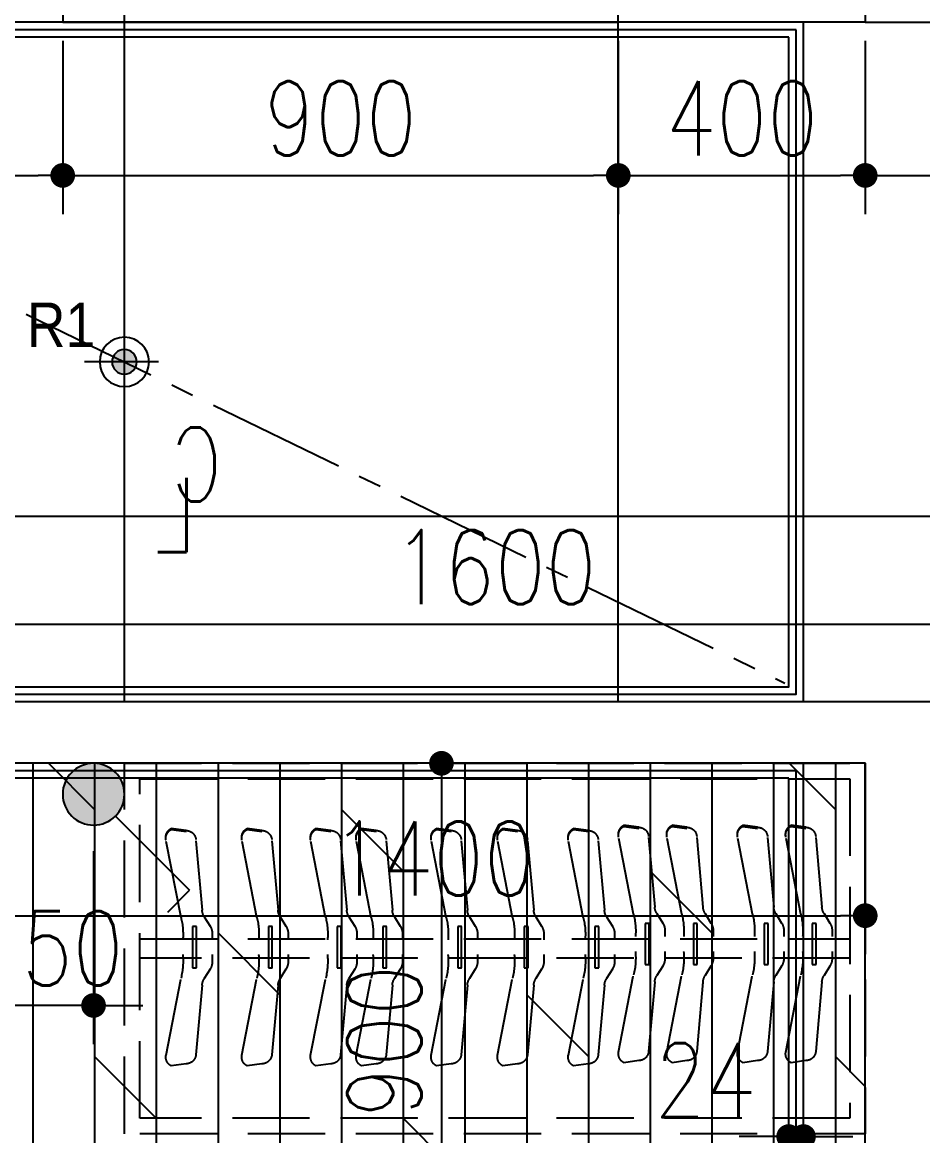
# Model space of a CAD drawing. Header units: inches. Extents: x -2597087 to 134135, y -662679 to 20000.
# Drawn here: x 12752 to 14211, y -37605 to -35802 of the extents above; entities that cross this region are included whole.
import ezdxf

# ---------------------------------------------------------------- set-up
doc = ezdxf.new("R2010")
doc.units = ezdxf.units.IN
doc.header["$LTSCALE"] = 100
doc.header["$MEASUREMENT"] = 0
for name, pattern in [('CENTER', [50.8, 31.75, -6.35, 6.35, -6.35]), ('CENTER2', [1.125, 0.75, -0.125, 0.125, -0.125]), ('DASH', [0.35, 0.25, -0.1]), ('DASHDOT2', [12.7, 6.35, -3.175, 0, -3.175])]:
    doc.linetypes.add(name, pattern=pattern)
doc.layers.get('0').update_dxf_attribs({"linetype": 'CONTINUOUS'})
doc.layers.get('Defpoints').update_dxf_attribs({"linetype": 'CONTINUOUS'})
for name, color, linetype in [('-04给水图层', 142, 'CENTER'), ('EQUIP-动力', 3, 'CONTINUOUS'), ('EQUIP-动力-DIM', 3, 'CONTINUOUS'), ('EQUIP-照明', 3, 'CONTINUOUS'), ('EQUIP-照明-DIM', 3, 'CONTINUOUS'), ('floor', 8, 'CONTINUOUS'), ('RC', 1, 'CONTINUOUS'), ('RC-dim', 3, 'CONTINUOUS'), ('Rc-L-dim', 4, 'CONTINUOUS'), ('WALL', 7, 'CONTINUOUS'), ('wall-dim', 3, 'CONTINUOUS'), ('天花开线', 4, 'CONTINUOUS')]:
    doc.layers.add(name, color=color, linetype=linetype)
doc.layers.add('FUR', color=8, linetype='CONTINUOUS', lineweight=0)
doc.styles.get("Standard").update_dxf_attribs({"font": 'txt.shx', "width": 0.8, "bigfont": 'GBCBIG.shx'})
doc.styles.add('STYLE1', font='stylu.ttf')
doc.dimstyles.new('50', dxfattribs={"dimscale": 50, "dimtxt": 2.4, "dimasz": 0.8, "dimexe": 1.25, "dimexo": 0.6, "dimgap": 0.65, "dimtad": 1, "dimdec": 0, "dimdsep": 46, "dimtxsty": 'Standard', "dimblk1": 'DOT', "dimblk2": 'DOT', "dimsah": 1, "dimcen": 2.5, "dimclrd": 3, "dimclre": 3, "dimclrt": 3, "dimadec": 0, "dimazin": 0, "dimtfac": 1, "dimtdec": 0, "dimtix": 1, "dimtmove": 2, "dimatfit": 0, "dimldrblk": 'DOT', "dimfxl": 5, "dimfxlon": 1, "dimarcsym": 0})

# ---------------------------------------------------------------- blocks, each defined once
blk = doc.blocks.new('ffsss')
at = {"color": 8, "linetype": 'DASH', "ltscale": 5}
for p, q in [((96.2, -103.6), (120.2, -100.2)), ((120.2, -102.1), (96.2, -105.4)), ((174.3, -103.6), (198.4, -100.2)), ((198.4, -102.1), (174.3, -105.4)), ((288.8, -103.6), (312.9, -100.2)), ((312.9, -102.1), (288.8, -105.4)), ((367, -103.6), (391, -100.2)), ((391, -102.1), (367, -105.4)), ((448.5, -108.7), (472.5, -105.4)), ((472.5, -107.3), (448.5, -110.6)), ((563.1, -108.7), (587.1, -105.4)), ((587.1, -107.3), (563.1, -110.6)), ((670.5, -108.7), (694.6, -105.4)), ((694.6, -107.3), (670.5, -110.6)), ((792.1, -108.7), (816.1, -105.4)), ((816.1, -107.3), (792.1, -110.6)), ((865.8, -108.7), (889.9, -105.4)), ((889.9, -107.3), (865.8, -110.6)), ((977.2, -108.7), (1001.3, -105.4)), ((1001.3, -107.3), (977.2, -110.6)), ((1100.2, -108.7), (1124.2, -105.4)), ((1124.2, -107.3), (1100.2, -110.6)), ((80.2, -120.1), (70.1, -232.8)), ((104.4, -244.2), (128.6, -119.4)), ((158.4, -120.1), (148.3, -232.8)), ((182.5, -244.2), (206.8, -119.4)), ((272.9, -120.1), (262.8, -232.8)), ((297.1, -244.2), (321.3, -119.4)), ((351, -120.1), (340.9, -232.8)), ((375.2, -244.2), (399.4, -119.4)), ((432.5, -125.3), (422.5, -238)), ((456.7, -249.4), (481, -124.6)), ((547.2, -125.3), (537.1, -238)), ((571.3, -249.4), (595.6, -124.6)), ((654.6, -125.3), (644.5, -238)), ((678.8, -249.4), (703, -124.6)), ((776.1, -125.3), (766, -238)), ((800.3, -249.4), (824.5, -124.6)), ((849.9, -125.3), (839.8, -238)), ((874, -249.4), (898.3, -124.6)), ((961.3, -125.3), (951.2, -238)), ((985.5, -249.4), (1009.7, -124.6)), ((1084.2, -125.3), (1074.1, -238)), ((1108.4, -249.4), (1132.6, -124.6)), ((66.6, -243.4), (57.3, -258.6)), ((144.8, -243.4), (135.4, -258.6)), ((259.3, -243.4), (249.9, -258.6)), ((337.4, -243.4), (328.1, -258.6)), ((419, -248.6), (409.6, -263.8)), ((533.6, -248.6), (524.2, -263.8)), ((641, -248.6), (631.6, -263.8)), ((762.5, -248.6), (753.2, -263.8)), ((836.3, -248.6), (826.9, -263.8)), ((947.7, -248.6), (938.3, -263.8)), ((1070.6, -248.6), (1061.3, -263.8)), ((79.3, -325.7), (79.3, -259.2)), ((79.3, -259.2), (85.7, -259.2)), ((85.7, -259.2), (85.7, -325.7)), ((157.5, -325.7), (157.5, -259.2)), ((157.5, -259.2), (163.9, -259.2)), ((163.9, -259.2), (163.9, -325.7)), ((272, -325.7), (272, -259.2)), ((272, -259.2), (278.4, -259.2)), ((278.4, -259.2), (278.4, -325.7)), ((350.1, -325.7), (350.1, -259.2)), ((350.1, -259.2), (356.5, -259.2)), ((356.5, -259.2), (356.5, -325.7)), ((431.7, -330.9), (431.7, -264.4)), ((431.7, -264.4), (438.1, -264.4)), ((438.1, -264.4), (438.1, -330.9)), ((546.3, -330.9), (546.3, -264.4)), ((546.3, -264.4), (552.7, -264.4)), ((552.7, -264.4), (552.7, -330.9)), ((653.7, -330.9), (653.7, -264.4)), ((653.7, -264.4), (660.1, -264.4)), ((660.1, -264.4), (660.1, -330.9)), ((775.2, -330.9), (775.2, -264.4)), ((775.2, -264.4), (781.6, -264.4)), ((781.6, -264.4), (781.6, -330.9)), ((849, -264.4), (855.4, -264.4)), ((849, -330.9), (849, -264.4)), ((855.4, -264.4), (855.4, -330.9)), ((960.4, -264.4), (966.8, -264.4)), ((960.4, -330.9), (960.4, -264.4)), ((966.8, -264.4), (966.8, -330.9)), ((1083.3, -330.9), (1083.3, -264.4)), ((1083.3, -264.4), (1089.7, -264.4)), ((1089.7, -264.4), (1089.7, -330.9)), ((53.7, -271.2), (53.7, -280.5)), ((131.8, -271.2), (131.8, -280.5)), ((246.3, -271.2), (246.3, -280.5)), ((324.5, -271.2), (324.5, -280.5)), ((406, -276.4), (406, -285.7)), ((520.6, -276.4), (520.6, -285.7)), ((628, -276.4), (628, -285.7)), ((749.6, -276.4), (749.6, -285.7)), ((823.3, -276.4), (823.3, -285.7)), ((934.7, -276.4), (934.7, -285.7)), ((1057.7, -276.4), (1057.7, -285.7)), ((53.7, -304.5), (53.7, -315.6)), ((131.8, -304.5), (131.8, -315.6)), ((246.3, -304.5), (246.3, -315.6)), ((324.5, -304.5), (324.5, -315.6)), ((406, -309.7), (406, -320.8)), ((520.6, -309.7), (520.6, -320.8)), ((628, -309.7), (628, -320.8)), ((749.6, -309.7), (749.6, -320.8)), ((823.3, -309.7), (823.3, -320.8)), ((934.7, -309.7), (934.7, -320.8)), ((1057.7, -309.7), (1057.7, -320.8)), ((57.3, -328.2), (66.6, -343.4)), ((85.7, -325.7), (79.3, -325.7)), ((135.4, -328.2), (144.8, -343.4)), ((163.9, -325.7), (157.5, -325.7)), ((249.9, -328.2), (259.3, -343.4)), ((278.4, -325.7), (272, -325.7)), ((328.1, -328.2), (337.4, -343.4)), ((356.5, -325.7), (350.1, -325.7)), ((409.6, -333.4), (419, -348.6)), ((438.1, -330.9), (431.7, -330.9)), ((524.2, -333.4), (533.6, -348.6)), ((552.7, -330.9), (546.3, -330.9)), ((631.6, -333.4), (641, -348.6)), ((660.1, -330.9), (653.7, -330.9)), ((753.2, -333.4), (762.5, -348.6)), ((781.6, -330.9), (775.2, -330.9)), ((826.9, -333.4), (836.3, -348.6)), ((855.4, -330.9), (849, -330.9)), ((938.3, -333.4), (947.7, -348.6)), ((966.8, -330.9), (960.4, -330.9)), ((1061.3, -333.4), (1070.6, -348.6)), ((1089.7, -330.9), (1083.3, -330.9)), ((70.1, -354.1), (80.2, -466.7)), ((128.6, -467.5), (104.4, -342.6)), ((148.3, -354.1), (158.4, -466.7)), ((206.8, -467.5), (182.5, -342.6)), ((262.8, -354.1), (272.9, -466.7)), ((321.3, -467.5), (297.1, -342.6)), ((340.9, -354.1), (351, -466.7)), ((399.4, -467.5), (375.2, -342.6)), ((422.5, -359.3), (432.5, -471.9)), ((481, -472.7), (456.7, -347.8)), ((537.1, -359.3), (547.2, -471.9)), ((595.6, -472.7), (571.3, -347.8)), ((644.5, -359.3), (654.6, -471.9)), ((703, -472.7), (678.8, -347.8)), ((766, -359.3), (776.1, -471.9)), ((824.5, -472.7), (800.3, -347.8)), ((839.8, -359.3), (849.9, -471.9)), ((898.3, -472.7), (874, -347.8)), ((951.2, -359.3), (961.3, -471.9)), ((1009.7, -472.7), (985.5, -347.8)), ((1074.1, -359.3), (1084.2, -471.9)), ((1132.6, -472.7), (1108.4, -347.8)), ((96.2, -481.4), (120.2, -484.8)), ((174.3, -481.4), (198.4, -484.8)), ((288.8, -481.4), (312.9, -484.8)), ((367, -481.4), (391, -484.8)), ((448.5, -486.6), (472.5, -490)), ((563.1, -486.6), (587.1, -490)), ((670.5, -486.6), (694.6, -490)), ((792.1, -486.6), (816.1, -490)), ((865.8, -486.6), (889.9, -490)), ((977.2, -486.6), (1001.3, -490)), ((1100.2, -486.6), (1124.2, -490))]:
    blk.add_line(p, q, dxfattribs=at)
at = {"color": 252, "linetype": 'DASH', "ltscale": 5}
for p, q in [((1175, -284.2), (25, -284.2)), ((25, -315.6), (1175, -315.6))]:
    blk.add_line(p, q, dxfattribs=at)
at = {"color": 2, "linetype": 'DASH', "ltscale": 5}
blk.add_lwpolyline([(1200, -599.8), (1200, 0), (0, 0), (0, -599.8)], close=True, dxfattribs=at)
at = {"linetype": 'DASH', "ltscale": 5}
blk.add_lwpolyline([(1175, -574.8), (1175, -25), (25, -25), (25, -574.8)], close=True, dxfattribs=at)
at = {"color": 8, "linetype": 'DASH', "ltscale": 5}
for centre, radius, start, end in [((96.2, -119.6), 16, 90, 175.3763), ((112.9, -114.5), 16, 349.0111, 62.9433), ((112.9, -116.3), 16, 349.0111, 62.9433), ((174.3, -119.6), 16, 90, 175.3763), ((191.1, -114.5), 16, 349.0111, 62.9433), ((191.1, -116.3), 16, 349.0111, 62.9433), ((288.8, -119.6), 16, 90, 175.3763), ((305.6, -114.5), 16, 349.0111, 62.9433), ((305.6, -116.3), 16, 349.0111, 62.9433), ((367, -119.6), 16, 90, 175.3763), ((383.7, -114.5), 16, 349.0111, 62.9433), ((383.7, -116.3), 16, 349.0111, 62.9433), ((465.3, -119.6), 16, 349.0111, 62.9433), ((465.3, -121.5), 16, 349.0111, 62.9433), ((579.9, -119.6), 16, 349.0111, 62.9433), ((579.9, -121.5), 16, 349.0111, 62.9433), ((687.3, -119.6), 16, 349.0111, 62.9433), ((687.3, -121.5), 16, 349.0111, 62.9433), ((808.8, -119.6), 16, 349.0111, 62.9433), ((808.8, -121.5), 16, 349.0111, 62.9433), ((882.6, -119.6), 16, 349.0111, 62.9433), ((882.6, -121.5), 16, 349.0111, 62.9433), ((994, -119.6), 16, 349.0111, 62.9433), ((994, -121.5), 16, 349.0111, 62.9433), ((1116.9, -119.6), 16, 349.0111, 62.9433), ((1116.9, -121.5), 16, 349.0111, 62.9433), ((448.5, -124.7), 16, 90, 175.3763), ((563.1, -124.7), 16, 90, 175.3763), ((670.5, -124.7), 16, 90, 175.3763), ((792.1, -124.7), 16, 90, 175.3763), ((865.8, -124.7), 16, 90, 175.3763), ((977.2, -124.7), 16, 90, 175.3763), ((1100.2, -124.7), 16, 90, 175.3763), ((46.2, -230.8), 24, 328.2863, 355.3763), ((124.4, -230.8), 24, 328.2863, 355.3763), ((238.9, -230.8), 24, 328.2863, 355.3763), ((317, -230.8), 24, 328.2863, 355.3763), ((215.8, -271.6), 114.8, 166.1772, 184.416), ((294, -271.6), 114.8, 166.1772, 184.416), ((408.5, -271.6), 114.8, 166.1772, 184.416), ((486.6, -271.6), 114.8, 166.1772, 184.416), ((398.5, -236), 24, 328.2863, 355.3763), ((568.2, -276.8), 114.8, 166.1772, 184.416), ((513.2, -236), 24, 328.2863, 355.3763), ((682.8, -276.8), 114.8, 166.1772, 184.416), ((620.6, -236), 24, 328.2863, 355.3763), ((790.2, -276.8), 114.8, 166.1772, 184.416), ((742.1, -236), 24, 328.2863, 355.3763), ((911.7, -276.8), 114.8, 166.1772, 184.416), ((815.9, -236), 24, 328.2863, 355.3763), ((985.5, -276.8), 114.8, 166.1772, 184.416), ((927.3, -236), 24, 328.2863, 355.3763), ((1096.9, -276.8), 114.8, 166.1772, 184.416), ((1050.2, -236), 24, 328.2863, 355.3763), ((1219.8, -276.8), 114.8, 166.1772, 184.416), ((77.7, -271.2), 24, 148.2863, 180), ((155.8, -271.2), 24, 148.2863, 180), ((270.3, -271.2), 24, 148.2863, 180), ((348.5, -271.2), 24, 148.2863, 180), ((430, -276.4), 24, 148.2863, 180), ((544.6, -276.4), 24, 148.2863, 180), ((652, -276.4), 24, 148.2863, 180), ((773.6, -276.4), 24, 148.2863, 180), ((847.3, -276.4), 24, 148.2863, 180), ((958.7, -276.4), 24, 148.2863, 180), ((1081.7, -276.4), 24, 148.2863, 180), ((215.8, -315.2), 114.8, 174.6535, 193.8228), ((294, -315.2), 114.8, 174.6535, 193.8228), ((408.5, -315.2), 114.8, 174.6535, 193.8228), ((486.6, -315.2), 114.8, 174.6535, 193.8228), ((77.7, -315.6), 24, 180, 211.7137), ((155.8, -315.6), 24, 180, 211.7137), ((270.3, -315.6), 24, 180, 211.7137), ((348.5, -315.6), 24, 180, 211.7137), ((430, -320.8), 24, 180, 211.7137), ((568.2, -320.4), 114.8, 174.6535, 193.8228), ((544.6, -320.8), 24, 180, 211.7137), ((682.8, -320.4), 114.8, 174.6535, 193.8228), ((652, -320.8), 24, 180, 211.7137), ((790.2, -320.4), 114.8, 174.6535, 193.8228), ((773.6, -320.8), 24, 180, 211.7137), ((911.7, -320.4), 114.8, 174.6535, 193.8228), ((847.3, -320.8), 24, 180, 211.7137), ((985.5, -320.4), 114.8, 174.6535, 193.8228), ((958.7, -320.8), 24, 180, 211.7137), ((1096.9, -320.4), 114.8, 174.6535, 193.8228), ((1081.7, -320.8), 24, 180, 211.7137), ((1219.8, -320.4), 114.8, 174.6535, 193.8228), ((46.2, -356), 24, 4.6237, 31.7137), ((124.4, -356), 24, 4.6237, 31.7137), ((238.9, -356), 24, 4.6237, 31.7137), ((317, -356), 24, 4.6237, 31.7137), ((398.5, -361.2), 24, 4.6237, 31.7137), ((513.2, -361.2), 24, 4.6237, 31.7137), ((620.6, -361.2), 24, 4.6237, 31.7137), ((742.1, -361.2), 24, 4.6237, 31.7137), ((815.9, -361.2), 24, 4.6237, 31.7137), ((927.3, -361.2), 24, 4.6237, 31.7137), ((1050.2, -361.2), 24, 4.6237, 31.7137), ((96.2, -465.4), 16, 184.6237, 270), ((112.9, -470.5), 16, 297.0567, 10.9889), ((174.3, -465.4), 16, 184.6237, 270), ((191.1, -470.5), 16, 297.0567, 10.9889), ((288.8, -465.4), 16, 184.6237, 270), ((305.6, -470.5), 16, 297.0567, 10.9889), ((367, -465.4), 16, 184.6237, 270), ((383.7, -470.5), 16, 297.0567, 10.9889), ((448.5, -470.6), 16, 184.6237, 270), ((465.3, -475.7), 16, 297.0567, 10.9889), ((563.1, -470.6), 16, 184.6237, 270), ((579.9, -475.7), 16, 297.0567, 10.9889), ((670.5, -470.6), 16, 184.6237, 270), ((687.3, -475.7), 16, 297.0567, 10.9889), ((792.1, -470.6), 16, 184.6237, 270), ((808.8, -475.7), 16, 297.0567, 10.9889), ((865.8, -470.6), 16, 184.6237, 270), ((882.6, -475.7), 16, 297.0567, 10.9889), ((977.2, -470.6), 16, 184.6237, 270), ((994, -475.7), 16, 297.0567, 10.9889), ((1100.2, -470.6), 16, 184.6237, 270), ((1116.9, -475.7), 16, 297.0567, 10.9889)]:
    blk.add_arc(centre, radius, start, end, dxfattribs=at)
blk = doc.blocks.new('$2134')
h = blk.add_hatch(color=250)
h.dxf.hatch_style = 1
edge = h.paths.add_edge_path()
edge.add_arc((12324.7, 10810.7), 20, 0, 360)
at = {"color": 1}
for p, q in [((12324.7, 10755.7), (12324.7, 10865.7)), ((12269.7, 10810.7), (12389.6, 10810.7))]:
    blk.add_line(p, q, dxfattribs=at)
for radius in [40, 20]:
    blk.add_circle((12324.7, 10810.7), radius, dxfattribs=at)
blk = doc.blocks.new('CENTERLINE')
at = {"layer": '天花开线', "width": 0.75}
for s, p in [('C', (-14.5, 42.2)), ('L', (20.1, -26.1))]:
    blk.add_text(s, height=100, dxfattribs=at).set_placement(p)
blk = doc.blocks.new('1联单控开关')
h = blk.add_hatch(color=256)
h.dxf.hatch_style = 1
h.paths.add_polyline_path([(50, -50, 1), (-50, -50, 1)])
for p in [(35.4, -85.4), (190.9, -170.2)]:
    blk.add_line(p, (155.6, -205.6))
blk.add_circle((0, -50), 50)
blk = doc.blocks.new('*U1139')
at = {"layer": 'EQUIP-照明'}
blk.add_blockref('1联单控开关', (0, 0), dxfattribs=at)
blk = doc.blocks.new('_Dot')
at = {"color": 0, "linetype": 'ByBlock', "lineweight": -2}
blk.add_line((-0.5, 0), (-1, 0), dxfattribs=at)
at = {"color": 0, "linetype": 'ByBlock', "const_width": 0.5}
blk.add_lwpolyline([(-0.25, 0, 1), (0.25, 0, 1)], format="xyb", close=True, dxfattribs=at)
blk = doc.blocks.new('*D1197')
at = {"layer": 'Defpoints', "color": 0, "transparency": 16777216}
for p in [(12717.9, -37002.1), (12867.9, -37052.1), (12717.9, -37394.2)]:
    blk.add_point(p, dxfattribs=at)
at = {"layer": 'EQUIP-照明-DIM', "color": 3, "lineweight": -2, "transparency": 16777216}
for p, q in [((12717.9, -37144.2), (12717.9, -37456.7)), ((12867.9, -37144.2), (12867.9, -37456.7)), ((12677.9, -37394.2), (12637.9, -37394.2)), ((12867.9, -37394.2), (12717.9, -37394.2)), ((12907.9, -37394.2), (12947.9, -37394.2))]:
    blk.add_line(p, q, dxfattribs=at)
at = {"layer": 'EQUIP-照明-DIM', "color": 3, "lineweight": -2, "transparency": 16777216, "xscale": 40, "yscale": 40, "zscale": 40}
blk.add_blockref('_Dot', (12717.9, -37394.2), dxfattribs=at)
at = {"layer": 'EQUIP-照明-DIM', "color": 3, "lineweight": -2, "transparency": 16777216, "xscale": 40, "yscale": 40, "zscale": 40, "rotation": 180}
blk.add_blockref('_Dot', (12867.9, -37394.2), dxfattribs=at)
at = {"layer": 'EQUIP-照明-DIM', "color": 3, "transparency": 16777216, "insert": (12792.9, -37301.7), "char_height": 120, "attachment_point": 5}
blk.add_mtext('150', dxfattribs=at)
blk = doc.blocks.new('42aaaa')
at = {"color": 8, "linetype": 'DASH', "ltscale": 5}
for p, q in [((1582369.1, -157192.9), (1582393.2, -157189.5)), ((1582393.2, -157191.4), (1582369.1, -157194.7)), ((1582447.3, -157192.9), (1582471.3, -157189.5)), ((1582471.3, -157191.4), (1582447.3, -157194.7)), ((1582561.8, -157192.9), (1582585.8, -157189.5)), ((1582585.8, -157191.4), (1582561.8, -157194.7)), ((1582639.9, -157192.9), (1582664, -157189.5)), ((1582664, -157191.4), (1582639.9, -157194.7)), ((1582721.5, -157198.1), (1582745.5, -157194.7)), ((1582745.5, -157196.6), (1582721.5, -157199.9)), ((1582836.1, -157198.1), (1582860.1, -157194.7)), ((1582860.1, -157196.6), (1582836.1, -157199.9)), ((1582943.5, -157198.1), (1582967.5, -157194.7)), ((1582967.5, -157196.6), (1582943.5, -157199.9)), ((1583065, -157198.1), (1583089.1, -157194.7)), ((1583089.1, -157196.6), (1583065, -157199.9)), ((1583138.8, -157198.1), (1583162.8, -157194.7)), ((1583162.8, -157196.6), (1583138.8, -157199.9)), ((1583250.2, -157198.1), (1583274.2, -157194.7)), ((1583274.2, -157196.6), (1583250.2, -157199.9)), ((1583373.1, -157198.1), (1583397.2, -157194.7)), ((1583397.2, -157196.6), (1583373.1, -157199.9)), ((1582353.2, -157209.4), (1582343.1, -157322.1)), ((1582377.4, -157333.5), (1582401.6, -157208.7)), ((1582431.3, -157209.4), (1582421.2, -157322.1)), ((1582455.5, -157333.5), (1582479.7, -157208.7)), ((1582545.8, -157209.4), (1582535.8, -157322.1)), ((1582570, -157333.5), (1582594.3, -157208.7)), ((1582624, -157209.4), (1582613.9, -157322.1)), ((1582648.2, -157333.5), (1582672.4, -157208.7)), ((1582705.5, -157214.6), (1582695.4, -157327.3)), ((1582729.7, -157338.7), (1582753.9, -157213.9)), ((1582820.1, -157214.6), (1582810, -157327.3)), ((1582844.3, -157338.7), (1582868.5, -157213.9)), ((1582927.6, -157214.6), (1582917.5, -157327.3)), ((1582951.7, -157338.7), (1582976, -157213.9)), ((1583049.1, -157214.6), (1583039, -157327.3)), ((1583073.3, -157338.7), (1583097.5, -157213.9)), ((1583122.8, -157214.6), (1583112.8, -157327.3)), ((1583147, -157338.7), (1583171.3, -157213.9)), ((1583234.2, -157214.6), (1583224.2, -157327.3)), ((1583258.4, -157338.7), (1583282.7, -157213.9)), ((1583357.2, -157214.6), (1583347.1, -157327.3)), ((1583381.3, -157338.7), (1583405.6, -157213.9)), ((1582339.6, -157332.7), (1582330.2, -157347.9)), ((1582352.3, -157415.1), (1582352.3, -157348.5)), ((1582352.3, -157348.5), (1582358.7, -157348.5)), ((1582358.7, -157348.5), (1582358.7, -157415.1)), ((1582417.7, -157332.7), (1582408.4, -157347.9)), ((1582430.4, -157415.1), (1582430.4, -157348.5)), ((1582430.4, -157348.5), (1582436.8, -157348.5)), ((1582436.8, -157348.5), (1582436.8, -157415.1)), ((1582532.3, -157332.7), (1582522.9, -157347.9)), ((1582545, -157415.1), (1582545, -157348.5)), ((1582545, -157348.5), (1582551.4, -157348.5)), ((1582551.4, -157348.5), (1582551.4, -157415.1)), ((1582610.4, -157332.7), (1582601, -157347.9)), ((1582623.1, -157415.1), (1582623.1, -157348.5)), ((1582623.1, -157348.5), (1582629.5, -157348.5)), ((1582629.5, -157348.5), (1582629.5, -157415.1)), ((1582691.9, -157337.9), (1582682.6, -157353.1)), ((1582806.5, -157337.9), (1582797.2, -157353.1)), ((1582914, -157337.9), (1582904.6, -157353.1)), ((1583035.5, -157337.9), (1583026.1, -157353.1)), ((1583109.3, -157337.9), (1583099.9, -157353.1)), ((1583220.7, -157337.9), (1583211.3, -157353.1)), ((1583343.6, -157337.9), (1583334.2, -157353.1)), ((1582326.6, -157360.5), (1582326.6, -157369.8)), ((1582404.8, -157360.5), (1582404.8, -157369.8)), ((1582519.3, -157360.5), (1582519.3, -157369.8)), ((1582597.4, -157360.5), (1582597.4, -157369.8)), ((1582679, -157365.7), (1582679, -157375)), ((1582704.6, -157420.3), (1582704.6, -157353.7)), ((1582704.6, -157353.7), (1582711, -157353.7)), ((1582711, -157353.7), (1582711, -157420.3)), ((1582793.6, -157365.7), (1582793.6, -157375)), ((1582819.2, -157420.3), (1582819.2, -157353.7)), ((1582819.2, -157353.7), (1582825.6, -157353.7)), ((1582825.6, -157353.7), (1582825.6, -157420.3)), ((1582901, -157365.7), (1582901, -157375)), ((1582926.7, -157420.3), (1582926.7, -157353.7)), ((1582926.7, -157353.7), (1582933.1, -157353.7)), ((1582933.1, -157353.7), (1582933.1, -157420.3)), ((1583022.5, -157365.7), (1583022.5, -157375)), ((1583048.2, -157420.3), (1583048.2, -157353.7)), ((1583048.2, -157353.7), (1583054.6, -157353.7)), ((1583054.6, -157353.7), (1583054.6, -157420.3)), ((1583096.3, -157365.7), (1583096.3, -157375)), ((1583122, -157353.7), (1583128.3, -157353.7)), ((1583122, -157420.3), (1583122, -157353.7)), ((1583128.3, -157353.7), (1583128.3, -157420.3)), ((1583207.7, -157365.7), (1583207.7, -157375)), ((1583233.4, -157353.7), (1583239.8, -157353.7)), ((1583233.4, -157420.3), (1583233.4, -157353.7)), ((1583239.8, -157353.7), (1583239.8, -157420.3)), ((1583330.6, -157365.7), (1583330.6, -157375)), ((1583356.3, -157420.3), (1583356.3, -157353.7)), ((1583356.3, -157353.7), (1583362.7, -157353.7)), ((1583362.7, -157353.7), (1583362.7, -157420.3)), ((1583448, -157373.5), (1582298, -157373.5)), ((1582326.6, -157393.8), (1582326.6, -157404.9)), ((1582404.8, -157393.8), (1582404.8, -157404.9)), ((1582519.3, -157393.8), (1582519.3, -157404.9)), ((1582597.4, -157393.8), (1582597.4, -157404.9)), ((1582679, -157399), (1582679, -157410.1)), ((1582793.6, -157399), (1582793.6, -157410.1)), ((1582901, -157399), (1582901, -157410.1)), ((1583022.5, -157399), (1583022.5, -157410.1)), ((1583096.3, -157399), (1583096.3, -157410.1)), ((1583207.7, -157399), (1583207.7, -157410.1)), ((1583330.6, -157399), (1583330.6, -157410.1)), ((1582298, -157404.9), (1583448, -157404.9)), ((1582330.2, -157417.5), (1582339.6, -157432.7)), ((1582358.7, -157415.1), (1582352.3, -157415.1)), ((1582408.4, -157417.5), (1582417.7, -157432.7)), ((1582436.8, -157415.1), (1582430.4, -157415.1)), ((1582522.9, -157417.5), (1582532.3, -157432.7)), ((1582551.4, -157415.1), (1582545, -157415.1)), ((1582601, -157417.5), (1582610.4, -157432.7)), ((1582629.5, -157415.1), (1582623.1, -157415.1)), ((1582682.6, -157422.7), (1582691.9, -157437.9)), ((1582711, -157420.3), (1582704.6, -157420.3)), ((1582797.2, -157422.7), (1582806.5, -157437.9)), ((1582825.6, -157420.3), (1582819.2, -157420.3)), ((1582904.6, -157422.7), (1582914, -157437.9)), ((1582933.1, -157420.3), (1582926.7, -157420.3)), ((1583026.1, -157422.7), (1583035.5, -157437.9)), ((1583054.6, -157420.3), (1583048.2, -157420.3)), ((1583099.9, -157422.7), (1583109.3, -157437.9)), ((1583128.3, -157420.3), (1583122, -157420.3)), ((1583211.3, -157422.7), (1583220.7, -157437.9)), ((1583239.8, -157420.3), (1583233.4, -157420.3)), ((1583334.2, -157422.7), (1583343.6, -157437.9)), ((1583362.7, -157420.3), (1583356.3, -157420.3)), ((1582401.6, -157556.8), (1582377.4, -157431.9)), ((1582479.7, -157556.8), (1582455.5, -157431.9)), ((1582594.3, -157556.8), (1582570, -157431.9)), ((1582672.4, -157556.8), (1582648.2, -157431.9)), ((1582753.9, -157562), (1582729.7, -157437.1)), ((1582868.5, -157562), (1582844.3, -157437.1)), ((1582976, -157562), (1582951.7, -157437.1)), ((1583097.5, -157562), (1583073.3, -157437.1)), ((1583171.3, -157562), (1583147, -157437.1)), ((1583282.7, -157562), (1583258.4, -157437.1)), ((1583405.6, -157562), (1583381.3, -157437.1)), ((1582343.1, -157443.4), (1582353.2, -157556)), ((1582421.2, -157443.4), (1582431.3, -157556)), ((1582535.8, -157443.4), (1582545.8, -157556)), ((1582613.9, -157443.4), (1582624, -157556)), ((1582695.4, -157448.6), (1582705.5, -157561.2)), ((1582810, -157448.6), (1582820.1, -157561.2)), ((1582917.5, -157448.6), (1582927.6, -157561.2)), ((1583039, -157448.6), (1583049.1, -157561.2)), ((1583112.8, -157448.6), (1583122.8, -157561.2)), ((1583224.2, -157448.6), (1583234.2, -157561.2)), ((1583347.1, -157448.6), (1583357.2, -157561.2)), ((1582369.1, -157570.7), (1582393.2, -157574.1)), ((1582447.3, -157570.7), (1582471.3, -157574.1)), ((1582561.8, -157570.7), (1582585.8, -157574.1)), ((1582639.9, -157570.7), (1582664, -157574.1)), ((1582721.5, -157575.9), (1582745.5, -157579.3)), ((1582836.1, -157575.9), (1582860.1, -157579.3)), ((1582943.5, -157575.9), (1582967.5, -157579.3)), ((1583065, -157575.9), (1583089.1, -157579.3)), ((1583138.8, -157575.9), (1583162.8, -157579.3)), ((1583250.2, -157575.9), (1583274.2, -157579.3)), ((1583373.1, -157575.9), (1583397.2, -157579.3))]:
    blk.add_line(p, q, dxfattribs=at)
for points in [[(1583473, -157689.1), (1583473, -157089.3), (1582273, -157089.3), (1582273, -157689.1)], [(1583448, -157664.1), (1583448, -157114.3), (1582298, -157114.3), (1582298, -157664.1)]]:
    blk.add_lwpolyline(points, close=True, dxfattribs=at)
for centre, radius, start, end in [((1582369.1, -157208.9), 16, 90, 175.3763), ((1582385.9, -157203.8), 16, 349.0111, 62.9433), ((1582385.9, -157205.6), 16, 349.0111, 62.9433), ((1582447.3, -157208.9), 16, 90, 175.3763), ((1582464, -157203.8), 16, 349.0111, 62.9433), ((1582464, -157205.6), 16, 349.0111, 62.9433), ((1582561.8, -157208.9), 16, 90, 175.3763), ((1582578.6, -157203.8), 16, 349.0111, 62.9433), ((1582578.6, -157205.6), 16, 349.0111, 62.9433), ((1582639.9, -157208.9), 16, 90, 175.3763), ((1582656.7, -157203.8), 16, 349.0111, 62.9433), ((1582656.7, -157205.6), 16, 349.0111, 62.9433), ((1582721.5, -157214.1), 16, 90, 175.3763), ((1582738.2, -157209), 16, 349.0111, 62.9433), ((1582738.2, -157210.8), 16, 349.0111, 62.9433), ((1582836.1, -157214.1), 16, 90, 175.3763), ((1582852.8, -157209), 16, 349.0111, 62.9433), ((1582852.8, -157210.8), 16, 349.0111, 62.9433), ((1582943.5, -157214.1), 16, 90, 175.3763), ((1582960.3, -157209), 16, 349.0111, 62.9433), ((1582960.3, -157210.8), 16, 349.0111, 62.9433), ((1583065, -157214.1), 16, 90, 175.3763), ((1583081.8, -157209), 16, 349.0111, 62.9433), ((1583081.8, -157210.8), 16, 349.0111, 62.9433), ((1583138.8, -157214.1), 16, 90, 175.3763), ((1583155.5, -157209), 16, 349.0111, 62.9433), ((1583155.5, -157210.8), 16, 349.0111, 62.9433), ((1583250.2, -157214.1), 16, 90, 175.3763), ((1583267, -157209), 16, 349.0111, 62.9433), ((1583267, -157210.8), 16, 349.0111, 62.9433), ((1583373.1, -157214.1), 16, 90, 175.3763), ((1583389.9, -157209), 16, 349.0111, 62.9433), ((1583389.9, -157210.8), 16, 349.0111, 62.9433), ((1582319.2, -157320.1), 24, 328.2863, 355.3763), ((1582397.3, -157320.1), 24, 328.2863, 355.3763), ((1582511.8, -157320.1), 24, 328.2863, 355.3763), ((1582590, -157320.1), 24, 328.2863, 355.3763), ((1582671.5, -157325.3), 24, 328.2863, 355.3763), ((1582786.1, -157325.3), 24, 328.2863, 355.3763), ((1582893.6, -157325.3), 24, 328.2863, 355.3763), ((1583015.1, -157325.3), 24, 328.2863, 355.3763), ((1583088.8, -157325.3), 24, 328.2863, 355.3763), ((1583200.2, -157325.3), 24, 328.2863, 355.3763), ((1583323.2, -157325.3), 24, 328.2863, 355.3763), ((1582350.6, -157360.5), 24, 148.2863, 180), ((1582488.8, -157361), 114.8, 166.1772, 184.416), ((1582428.8, -157360.5), 24, 148.2863, 180), ((1582566.9, -157361), 114.8, 166.1772, 184.416), ((1582543.3, -157360.5), 24, 148.2863, 180), ((1582681.5, -157361), 114.8, 166.1772, 184.416), ((1582621.4, -157360.5), 24, 148.2863, 180), ((1582759.6, -157361), 114.8, 166.1772, 184.416), ((1582841.1, -157366.2), 114.8, 166.1772, 184.416), ((1582955.7, -157366.2), 114.8, 166.1772, 184.416), ((1583063.2, -157366.2), 114.8, 166.1772, 184.416), ((1583184.7, -157366.2), 114.8, 166.1772, 184.416), ((1583258.4, -157366.2), 114.8, 166.1772, 184.416), ((1583369.9, -157366.2), 114.8, 166.1772, 184.416), ((1583492.8, -157366.2), 114.8, 166.1772, 184.416), ((1582703, -157365.7), 24, 148.2863, 180), ((1582817.6, -157365.7), 24, 148.2863, 180), ((1582925, -157365.7), 24, 148.2863, 180), ((1583046.5, -157365.7), 24, 148.2863, 180), ((1583120.3, -157365.7), 24, 148.2863, 180), ((1583231.7, -157365.7), 24, 148.2863, 180), ((1583354.6, -157365.7), 24, 148.2863, 180), ((1582488.8, -157404.5), 114.8, 174.6535, 193.8228), ((1582566.9, -157404.5), 114.8, 174.6535, 193.8228), ((1582681.5, -157404.5), 114.8, 174.6535, 193.8228), ((1582759.6, -157404.5), 114.8, 174.6535, 193.8228), ((1582841.1, -157409.7), 114.8, 174.6535, 193.8228), ((1582955.7, -157409.7), 114.8, 174.6535, 193.8228), ((1583063.2, -157409.7), 114.8, 174.6535, 193.8228), ((1583184.7, -157409.7), 114.8, 174.6535, 193.8228), ((1583258.4, -157409.7), 114.8, 174.6535, 193.8228), ((1583369.9, -157409.7), 114.8, 174.6535, 193.8228), ((1583492.8, -157409.7), 114.8, 174.6535, 193.8228), ((1582350.6, -157404.9), 24, 180, 211.7137), ((1582428.8, -157404.9), 24, 180, 211.7137), ((1582543.3, -157404.9), 24, 180, 211.7137), ((1582621.4, -157404.9), 24, 180, 211.7137), ((1582703, -157410.1), 24, 180, 211.7137), ((1582817.6, -157410.1), 24, 180, 211.7137), ((1582925, -157410.1), 24, 180, 211.7137), ((1583046.5, -157410.1), 24, 180, 211.7137), ((1583120.3, -157410.1), 24, 180, 211.7137), ((1583231.7, -157410.1), 24, 180, 211.7137), ((1583354.6, -157410.1), 24, 180, 211.7137), ((1582319.2, -157445.3), 24, 4.6237, 31.7137), ((1582397.3, -157445.3), 24, 4.6237, 31.7137), ((1582511.8, -157445.3), 24, 4.6237, 31.7137), ((1582590, -157445.3), 24, 4.6237, 31.7137), ((1582671.5, -157450.5), 24, 4.6237, 31.7137), ((1582786.1, -157450.5), 24, 4.6237, 31.7137), ((1582893.6, -157450.5), 24, 4.6237, 31.7137), ((1583015.1, -157450.5), 24, 4.6237, 31.7137), ((1583088.8, -157450.5), 24, 4.6237, 31.7137), ((1583200.2, -157450.5), 24, 4.6237, 31.7137), ((1583323.2, -157450.5), 24, 4.6237, 31.7137), ((1582369.1, -157554.7), 16, 184.6237, 270), ((1582385.9, -157559.8), 16, 297.0567, 10.9889), ((1582447.3, -157554.7), 16, 184.6237, 270), ((1582464, -157559.8), 16, 297.0567, 10.9889), ((1582561.8, -157554.7), 16, 184.6237, 270), ((1582578.6, -157559.8), 16, 297.0567, 10.9889), ((1582639.9, -157554.7), 16, 184.6237, 270), ((1582656.7, -157559.8), 16, 297.0567, 10.9889), ((1582721.5, -157559.9), 16, 184.6237, 270), ((1582738.2, -157565), 16, 297.0567, 10.9889), ((1582836.1, -157559.9), 16, 184.6237, 270), ((1582852.8, -157565), 16, 297.0567, 10.9889), ((1582943.5, -157559.9), 16, 184.6237, 270), ((1582960.3, -157565), 16, 297.0567, 10.9889), ((1583065, -157559.9), 16, 184.6237, 270), ((1583081.8, -157565), 16, 297.0567, 10.9889), ((1583138.8, -157559.9), 16, 184.6237, 270), ((1583155.5, -157565), 16, 297.0567, 10.9889), ((1583250.2, -157559.9), 16, 184.6237, 270), ((1583267, -157565), 16, 297.0567, 10.9889), ((1583373.1, -157559.9), 16, 184.6237, 270), ((1583389.9, -157565), 16, 297.0567, 10.9889)]:
    blk.add_arc(centre, radius, start, end, dxfattribs=at)
blk = doc.blocks.new('*D1256')
at = {"layer": 'Defpoints', "color": 0, "transparency": 16777216}
for p in [(14317.9, -36776.9), (12717.9, -36902.1), (14317.9, -36902.1)]:
    blk.add_point(p, dxfattribs=at)
at = {"layer": 'wall-dim', "color": 3, "lineweight": -2, "transparency": 16777216}
for p, q in [((12717.9, -36872.1), (12717.9, -36714.4)), ((14317.9, -36872.1), (14317.9, -36714.4)), ((12757.9, -36776.9), (14277.9, -36776.9))]:
    blk.add_line(p, q, dxfattribs=at)
at = {"layer": 'wall-dim', "color": 3, "lineweight": -2, "transparency": 16777216, "xscale": 40, "yscale": 40, "zscale": 40, "rotation": 180}
blk.add_blockref('_Dot', (12717.9, -36776.9), dxfattribs=at)
at = {"layer": 'wall-dim', "color": 3, "lineweight": -2, "transparency": 16777216, "xscale": 40, "yscale": 40, "zscale": 40}
blk.add_blockref('_Dot', (14317.9, -36776.9), dxfattribs=at)
at = {"layer": 'wall-dim', "color": 3, "transparency": 16777216, "insert": (13517.9, -36684.4), "char_height": 120, "attachment_point": 5}
blk.add_mtext('1600', dxfattribs=at)
blk = doc.blocks.new('*D1264')
at = {"layer": 'Defpoints', "color": 0, "transparency": 16777216}
for p in [(10817.9, -35802.1), (12817.9, -35802.1), (12817.9, -36050.1)]:
    blk.add_point(p, dxfattribs=at)
at = {"layer": 'wall-dim', "color": 3, "lineweight": -2, "transparency": 16777216}
for p, q in [((10817.9, -35832.1), (10817.9, -36112.6)), ((12817.9, -35832.1), (12817.9, -36112.6)), ((10857.9, -36050.1), (12777.9, -36050.1))]:
    blk.add_line(p, q, dxfattribs=at)
at = {"layer": 'wall-dim', "color": 3, "lineweight": -2, "transparency": 16777216, "xscale": 40, "yscale": 40, "zscale": 40, "rotation": 180}
blk.add_blockref('_Dot', (10817.9, -36050.1), dxfattribs=at)
at = {"layer": 'wall-dim', "color": 3, "lineweight": -2, "transparency": 16777216, "xscale": 40, "yscale": 40, "zscale": 40}
blk.add_blockref('_Dot', (12817.9, -36050.1), dxfattribs=at)
at = {"layer": 'wall-dim', "color": 3, "transparency": 16777216, "insert": (11817.9, -35957.6), "char_height": 120, "attachment_point": 5}
blk.add_mtext('2000', dxfattribs=at)
blk = doc.blocks.new('*D1265')
at = {"layer": 'Defpoints', "color": 0, "transparency": 16777216}
for p in [(12817.9, -35802.1), (13717.9, -35802.1), (13717.9, -36050.1)]:
    blk.add_point(p, dxfattribs=at)
at = {"layer": 'wall-dim', "color": 3, "lineweight": -2, "transparency": 16777216}
for p, q in [((12817.9, -35832.1), (12817.9, -36112.6)), ((13717.9, -35832.1), (13717.9, -36112.6)), ((12857.9, -36050.1), (13677.9, -36050.1))]:
    blk.add_line(p, q, dxfattribs=at)
at = {"layer": 'wall-dim', "color": 3, "lineweight": -2, "transparency": 16777216, "xscale": 40, "yscale": 40, "zscale": 40, "rotation": 180}
blk.add_blockref('_Dot', (12817.9, -36050.1), dxfattribs=at)
at = {"layer": 'wall-dim', "color": 3, "lineweight": -2, "transparency": 16777216, "xscale": 40, "yscale": 40, "zscale": 40}
blk.add_blockref('_Dot', (13717.9, -36050.1), dxfattribs=at)
at = {"layer": 'wall-dim', "color": 3, "transparency": 16777216, "insert": (13267.9, -35957.6), "char_height": 120, "attachment_point": 5}
blk.add_mtext('900', dxfattribs=at)
blk = doc.blocks.new('*D1266')
at = {"layer": 'Defpoints', "color": 0, "transparency": 16777216}
for p in [(13717.9, -35802.1), (14117.9, -35802.1), (14117.9, -36050.1)]:
    blk.add_point(p, dxfattribs=at)
at = {"layer": 'wall-dim', "color": 3, "lineweight": -2, "transparency": 16777216}
for p, q in [((13717.9, -35832.1), (13717.9, -36112.6)), ((14117.9, -35832.1), (14117.9, -36112.6)), ((13757.9, -36050.1), (14077.9, -36050.1))]:
    blk.add_line(p, q, dxfattribs=at)
at = {"layer": 'wall-dim', "color": 3, "lineweight": -2, "transparency": 16777216, "xscale": 40, "yscale": 40, "zscale": 40, "rotation": 180}
blk.add_blockref('_Dot', (13717.9, -36050.1), dxfattribs=at)
at = {"layer": 'wall-dim', "color": 3, "lineweight": -2, "transparency": 16777216, "xscale": 40, "yscale": 40, "zscale": 40}
blk.add_blockref('_Dot', (14117.9, -36050.1), dxfattribs=at)
at = {"layer": 'wall-dim', "color": 3, "transparency": 16777216, "insert": (13917.9, -35957.6), "char_height": 120, "attachment_point": 5}
blk.add_mtext('400', dxfattribs=at)
blk = doc.blocks.new('*D1267')
at = {"layer": 'Defpoints', "color": 0, "transparency": 16777216}
for p in [(14117.9, -35802.1), (15017.9, -35802.1), (15017.9, -36050.1)]:
    blk.add_point(p, dxfattribs=at)
at = {"layer": 'wall-dim', "color": 3, "lineweight": -2, "transparency": 16777216}
for p, q in [((14117.9, -35832.1), (14117.9, -36112.6)), ((15017.9, -35832.1), (15017.9, -36112.6)), ((14157.9, -36050.1), (14977.9, -36050.1))]:
    blk.add_line(p, q, dxfattribs=at)
at = {"layer": 'wall-dim', "color": 3, "lineweight": -2, "transparency": 16777216, "xscale": 40, "yscale": 40, "zscale": 40, "rotation": 180}
blk.add_blockref('_Dot', (14117.9, -36050.1), dxfattribs=at)
at = {"layer": 'wall-dim', "color": 3, "lineweight": -2, "transparency": 16777216, "xscale": 40, "yscale": 40, "zscale": 40}
blk.add_blockref('_Dot', (15017.9, -36050.1), dxfattribs=at)
at = {"layer": 'wall-dim', "color": 3, "transparency": 16777216, "insert": (14567.9, -35957.6), "char_height": 120, "attachment_point": 5}
blk.add_mtext('900', dxfattribs=at)
blk = doc.blocks.new('*D1323')
at = {"layer": 'Defpoints', "color": 0, "transparency": 16777216}
for p in [(12717.9, -37002.1), (14117.9, -37002.1), (14117.9, -37248.8)]:
    blk.add_point(p, dxfattribs=at)
at = {"layer": 'wall-dim', "color": 3, "lineweight": -2, "transparency": 16777216}
for p, q in [((12717.9, -37032.1), (12717.9, -37311.3)), ((14117.9, -37032.1), (14117.9, -37311.3)), ((12757.9, -37248.8), (14077.9, -37248.8))]:
    blk.add_line(p, q, dxfattribs=at)
at = {"layer": 'wall-dim', "color": 3, "lineweight": -2, "transparency": 16777216, "xscale": 40, "yscale": 40, "zscale": 40, "rotation": 180}
blk.add_blockref('_Dot', (12717.9, -37248.8), dxfattribs=at)
at = {"layer": 'wall-dim', "color": 3, "lineweight": -2, "transparency": 16777216, "xscale": 40, "yscale": 40, "zscale": 40}
blk.add_blockref('_Dot', (14117.9, -37248.8), dxfattribs=at)
at = {"layer": 'wall-dim', "color": 3, "transparency": 16777216, "insert": (13417.9, -37156.3), "char_height": 120, "attachment_point": 5}
blk.add_mtext('1400', dxfattribs=at)
blk = doc.blocks.new('*D1486')
at = {"layer": 'Defpoints', "color": 0, "transparency": 16777216}
for p in [(14017.9, -37606.5), (13993.9, -37741.7), (14017.9, -37741.7)]:
    blk.add_point(p, dxfattribs=at)
at = {"layer": 'RC-dim', "color": 3, "lineweight": -2, "transparency": 16777216}
for p, q in [((13993.9, -37711.7), (13993.9, -37544)), ((14017.9, -37711.7), (14017.9, -37544)), ((13953.9, -37606.5), (13913.9, -37606.5)), ((13993.9, -37606.5), (14017.9, -37606.5)), ((14057.9, -37606.5), (14097.9, -37606.5))]:
    blk.add_line(p, q, dxfattribs=at)
at = {"layer": 'RC-dim', "color": 3, "lineweight": -2, "transparency": 16777216, "xscale": 40, "yscale": 40, "zscale": 40}
blk.add_blockref('_Dot', (13993.9, -37606.5), dxfattribs=at)
at = {"layer": 'RC-dim', "color": 3, "lineweight": -2, "transparency": 16777216, "xscale": 40, "yscale": 40, "zscale": 40, "rotation": 180}
blk.add_blockref('_Dot', (14017.9, -37606.5), dxfattribs=at)
at = {"layer": 'RC-dim', "color": 3, "transparency": 16777216, "insert": (13859, -37515.2), "char_height": 120, "attachment_point": 5}
blk.add_mtext('24', dxfattribs=at)
blk = doc.blocks.new('*D1523')
at = {"layer": 'Defpoints', "color": 0, "transparency": 16777216}
for p in [(13621.9, -37002.1), (13431.4, -37902.2), (13598.9, -37902.2)]:
    blk.add_point(p, dxfattribs=at)
at = {"layer": 'EQUIP-动力-DIM', "color": 3, "lineweight": -2, "transparency": 16777216}
for p, q in [((13591.9, -37002.1), (13368.9, -37002.1)), ((13431.4, -37042.1), (13431.4, -37862.2)), ((13568.9, -37902.2), (13368.9, -37902.2))]:
    blk.add_line(p, q, dxfattribs=at)
at = {"layer": 'EQUIP-动力-DIM', "color": 3, "lineweight": -2, "transparency": 16777216, "xscale": 40, "yscale": 40, "zscale": 40}
for p, rotation in [((13431.4, -37002.1), 90), ((13431.4, -37902.2), 270)]:
    blk.add_blockref('_Dot', p, dxfattribs=dict(at, rotation=rotation))
at = {"layer": 'EQUIP-动力-DIM', "color": 3, "transparency": 16777216, "insert": (13338.9, -37452.1), "char_height": 120, "attachment_point": 5, "rotation": 90}
blk.add_mtext('900', dxfattribs=at)

msp = doc.modelspace()

# ---------------------------------------------------------------- hatches: boundary and pattern name
at = {"layer": 'floor'}
h = msp.add_hatch(dxfattribs=at)
h.set_pattern_fill('DOLMIT', color=256, scale=400, angle=90, style=0)
h.set_pattern_definition([(90, (12669.92, -12077.45), (-100, 6e-15), []), (135, (12669.92, -12077.45), (-200, -200), [141.4214, -282.8427])])
h.paths.add_polyline_path([(12717.895, -37002.103), (12717.895, -37007.103), (11817.895, -37007.103), (11817.895, -37002.103), (11717.895, -37002.103), (11717.895, -38252.103), (11817.895, -38252.103), (11817.895, -39702.103), (14117.895, -39702.103), (14117.895, -37002.103)])

# ---------------------------------------------------------------- linework, layer by layer
for p, q in [((12917.895, -36902.103), (12917.895, -35712.103)), ((12817.895, -35802.103), (13717.895, -35802.103)), ((13717.895, -36902.103), (13717.895, -35802.103)), ((14117.895, -35802.103), (15017.895, -35802.103)), ((8017.895, -36602.103), (15317.895, -36602.103))]:
    msp.add_line(p, q, dxfattribs=at)
msp.add_lwpolyline([(11817.895, -37002.103), (11717.895, -37002.103), (11717.895, -38252.103), (11817.895, -38252.103), (11817.895, -39702.103), (14117.895, -39702.103), (14117.895, -37002.103), (12717.895, -37002.103)], dxfattribs=at)
at = {"layer": 'RC'}
for points in [[(13717.895, -35702.103), (12817.895, -35702.103), (12817.895, -35802.103), (13717.895, -35802.103)], [(14017.895, -35802.103), (11817.895, -35802.103), (11817.895, -36902.103), (14017.895, -36902.103)], [(13993.895, -35826.103), (11841.895, -35826.103), (11841.895, -36878.103), (13993.895, -36878.103)], [(14017.895, -37002.103), (11817.895, -37002.103), (11817.895, -39702.103), (14017.895, -39702.103)], [(13993.895, -37026.103), (11841.895, -37026.103), (11841.895, -39678.103), (13993.895, -39678.103)]]:
    msp.add_lwpolyline(points, close=True, dxfattribs=at)
at = {"layer": 'RC', "color": 8}
for points in [[(14005.895, -35814.103), (11829.895, -35814.103), (11829.895, -36890.103), (14005.895, -36890.103)], [(14005.895, -37014.103), (11829.895, -37014.103), (11829.895, -39690.103), (14005.895, -39690.103)]]:
    msp.add_lwpolyline(points, close=True, dxfattribs=at)
at = {"layer": 'WALL'}
for p, q in [((14117.895, -35602.103), (14117.895, -35802.103)), ((12817.895, -35702.103), (12817.895, -35802.103)), ((13717.895, -35802.103), (13717.895, -35702.103)), ((12817.895, -35802.103), (10817.895, -35802.103)), ((13917.895, -35802.103), (13717.895, -35802.103)), ((14117.895, -35802.103), (13917.895, -35802.103)), ((12717.895, -36902.103), (14117.895, -36902.103)), ((14117.895, -36902.103), (14317.895, -36902.103)), ((14117.895, -37002.103), (12717.895, -37002.103)), ((14117.895, -39702.103), (14117.895, -37002.103))]:
    msp.add_line(p, q, dxfattribs=at)
at = {"layer": '天花开线', "linetype": 'CENTER2', "ltscale": 3}
msp.add_lwpolyline([(11847.895, -35832.103), (13987.895, -36872.103)], dxfattribs=at)

# ---------------------------------------------------------------- block references
at = {"layer": '-04给水图层', "xscale": -1}
msp.add_blockref('42aaaa', (1596390.859, 120087.209), dxfattribs=at)
at = {"layer": 'EQUIP-动力', "xscale": -1}
msp.add_blockref('42aaaa', (1596390.859, 120087.209), dxfattribs=at)
at = {"layer": 'EQUIP-照明', "extrusion": (0, 0, -1), "zscale": -1, "rotation": 270}
msp.add_blockref('*U1139', (-12817.895, -37052.103), dxfattribs=at)
at = {"layer": 'FUR', "xscale": -1}
msp.add_blockref('ffsss', (14117.895, -37002.103), dxfattribs=at)
at = {"layer": 'RC', "xscale": -1}
msp.add_blockref('$2134', (25242.556, -47162.754), dxfattribs=at)
at = {"layer": 'Rc-L-dim', "linetype": 'CENTER2', "xscale": -1.199999999982638, "yscale": 1.199999999982638, "zscale": 1.199999999982638, "rotation": 2.343656604786304e-05}
msp.add_blockref('CENTERLINE', (13058.017, -36628.668), dxfattribs=at)

# ---------------------------------------------------------------- texts
at = {"layer": 'RC', "color": 4, "linetype": 'DASHDOT2', "ltscale": 0.1, "style": 'STYLE1', "width": 0.9}
msp.add_text('R1', height=72, dxfattribs=at).set_placement((12759.786, -36328.023))

# ---------------------------------------------------------------- dimensions: what is measured, and where the dimension line sits
at = {"layer": 'EQUIP-动力-DIM'}
dim = msp.add_linear_dim(base=(13431.416, -37902.161), p1=(13621.919, -37002.103), p2=(13598.907, -37902.161), angle=90, dimstyle='50', dxfattribs=at)
dim.commit()
dim.dimension.update_dxf_attribs({"geometry": '*D1523', "text_midpoint": (13338.916, -37452.132)})
at = {"layer": 'EQUIP-照明-DIM'}
dim = msp.add_linear_dim(base=(12717.895, -37394.211), p1=(12867.895, -37052.103), p2=(12717.895, -37002.103), angle=180, dimstyle='50', dxfattribs=at)
dim.commit()
dim.dimension.update_dxf_attribs({"geometry": '*D1197', "text_midpoint": (12792.895, -37301.711)})
at = {"layer": 'RC-dim'}
dim = msp.add_linear_dim(base=(14017.895, -37606.472), p1=(13993.895, -37741.73), p2=(14017.895, -37741.73), angle=180, dimstyle='50', dxfattribs=at)
dim.commit()
dim.dimension.update_dxf_attribs({"geometry": '*D1486', "text_midpoint": (13858.999, -37515.222), "dimtype": 160})
at = {"layer": 'wall-dim'}
for base, p1, p2, picture, middle in [((12817.895, -36050.092), (10817.895, -35802.103), (12817.895, -35802.103), '*D1264', (11817.895, -35957.592)), ((13717.895, -36050.092), (12817.895, -35802.103), (13717.895, -35802.103), '*D1265', (13267.895, -35957.592)), ((14117.895, -36050.092), (13717.895, -35802.103), (14117.895, -35802.103), '*D1266', (13917.895, -35957.592)), ((15017.895, -36050.092), (14117.895, -35802.103), (15017.895, -35802.103), '*D1267', (14567.895, -35957.592)), ((14317.895, -36776.944), (12717.895, -36902.103), (14317.895, -36902.103), '*D1256', (13517.895, -36684.444)), ((14117.895, -37248.78), (12717.895, -37002.103), (14117.895, -37002.103), '*D1323', (13417.895, -37156.28))]:
    dim = msp.add_linear_dim(base=base, p1=p1, p2=p2, angle=180, dimstyle='50', override={"dimfxl": 250, "dimarcsym": 2}, dxfattribs=at)
    dim.commit()
    dim.dimension.update_dxf_attribs({"geometry": picture, "text_midpoint": middle})

doc.saveas('drawing.dxf')
